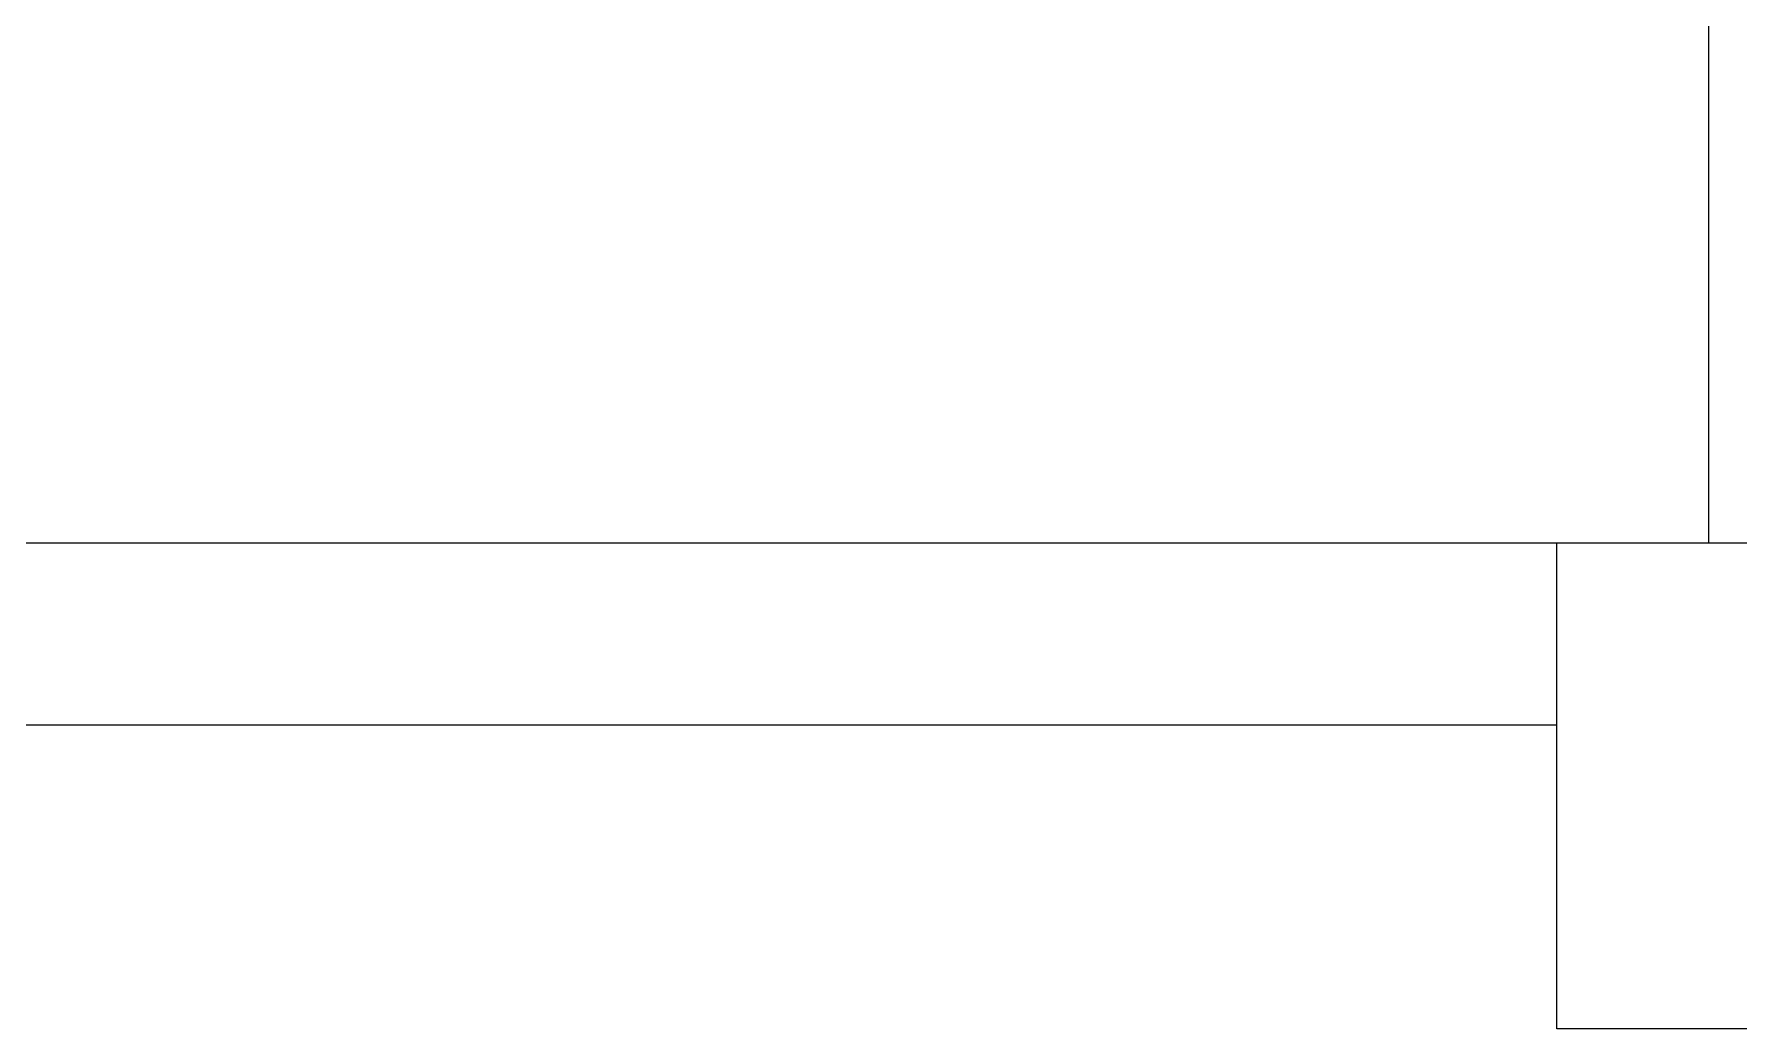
# Model space of a CAD drawing. Header units: millimetres. Extents: x 151130 to 215929, y 2134 to 34533.
# Drawn here: x 158001 to 159405, y 20283 to 21102 of the extents above; entities that cross this region are included whole.
import ezdxf

# ---------------------------------------------------------------- set-up
doc = ezdxf.new("R2010")
doc.units = ezdxf.units.MM
for name, color, linetype in [('bordes', 1, 'Continuous'), ('MUEBLES', 8, 'Continuous'), ('muros', 7, 'Continuous')]:
    doc.layers.add(name, color=color, linetype=linetype)

msp = doc.modelspace()

# ---------------------------------------------------------------- linework, layer by layer
at = {"layer": 'bordes', "color": 5}
msp.add_line((159254.9, 20533.2), (157054.9, 20533.2), dxfattribs=at)
at = {"layer": 'MUEBLES', "color": 6}
msp.add_lwpolyline([(159379.9, 23333.2), (159379.9, 20683.2)], dxfattribs=at)
at = {"layer": 'muros', "color": 2}
for p, q in [((151179.9, 20683.2), (160004.9, 20683.2)), ((159254.9, 20283.2), (159254.9, 20683.2)), ((159504.9, 20283.2), (159254.9, 20283.2))]:
    msp.add_line(p, q, dxfattribs=at)

doc.saveas('drawing.dxf')
